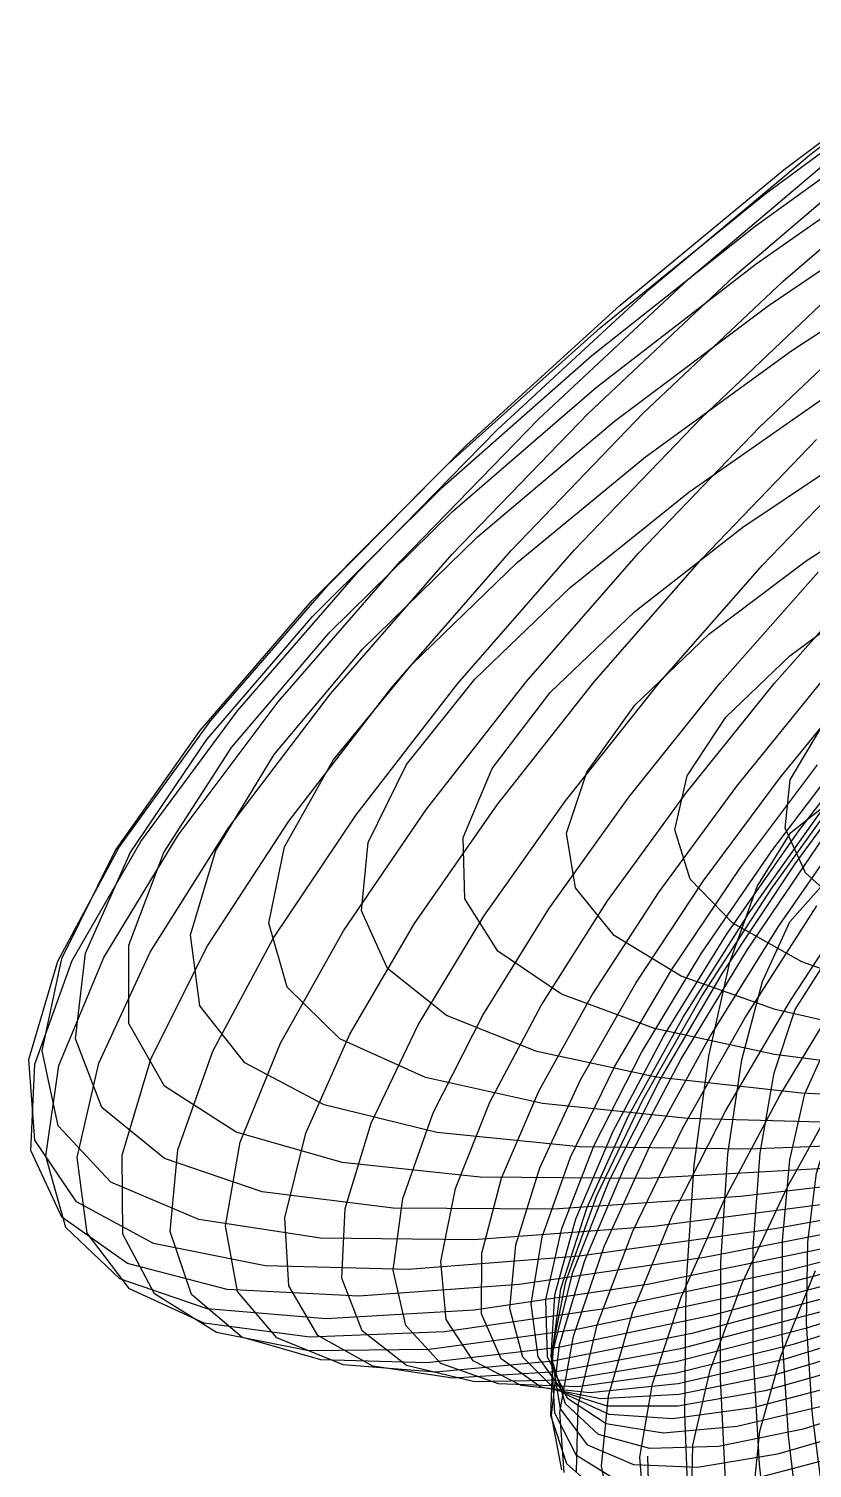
# Model space of a CAD drawing. Header units: metres. Extents: x 6 to 209, y 2 to 206.
# Drawn here: x 6.3 to 51.5, y 104.3 to 187.4 of the extents above; entities that cross this region are included whole.
import ezdxf

# ---------------------------------------------------------------- set-up
doc = ezdxf.new("R2010")
doc.units = ezdxf.units.M

msp = doc.modelspace()

# ---------------------------------------------------------------- linework, layer by layer
for points in [[(57.1383, 118.7708), (45.2864, 116.472), (34.589, 114.9037), (25.3253, 114.2378), (17.7274, 114.6096), (11.9731, 116.1118), (8.18, 118.7906), (6.4027, 122.6431), (6.6313, 127.6163), (8.7923, 133.6085), (12.7524, 140.4721), (18.323, 148.0184), (25.2679, 156.0238), (33.3121, 164.2371), (42.1513, 172.3884), (51.4634, 180.1982), (60.9198, 187.3876)], [(61.6731, 120.3472), (49.3328, 118.1194), (38.0666, 116.5371), (28.1753, 115.7779), (19.914, 115.9857), (13.4843, 117.2649), (9.0281, 119.6756), (6.6232, 123.2304), (6.2811, 127.8928), (7.9478, 133.5784), (11.5057, 140.1564), (16.7788, 147.4542), (23.5394, 155.2622), (31.5161, 163.3418), (40.4044, 171.4327), (49.877, 179.262), (59.5963, 186.5542)], [(54.0482, 119.7783), (42.3557, 118.2617), (31.9565, 117.477), (23.126, 117.5734), (16.088, 118.6639), (11.0075, 120.82), (7.9853, 124.0686), (7.0556, 128.3894), (8.1851, 133.7154), (11.275, 139.9341), (16.165, 146.8909), (22.6396, 154.3939), (30.4357, 162.2202), (39.2527, 170.1234), (48.7632, 177.8421), (58.6249, 185.1089)], [(59.3045, 121.3651), (47.3482, 119.995), (36.5832, 119.2577), (27.3018, 119.3036), (19.7471, 120.2509), (14.1052, 122.1798), (10.4993, 125.1291), (8.986, 129.0936), (9.5541, 134.0234), (12.1256, 139.8248), (16.5585, 146.3627), (22.6531, 153.4649), (30.1587, 160.9275), (38.7834, 168.5219), (48.2043, 176.0022), (58.0793, 183.1139)], [(53.2248, 117.1976), (41.9981, 114.9123), (31.9852, 113.4316), (23.4413, 112.9179), (16.5736, 113.4947), (11.5349, 115.2408), (8.4187, 118.1872), (7.2572, 122.3145), (8.0204, 127.5535), (10.618, 133.7864), (14.9035, 140.8511), (20.6797, 148.5455), (27.7059, 156.6351), (35.7072, 164.8605), (44.3843, 172.9465), (53.4243, 180.6119)], [(61.4815, 118.5723), (50.0054, 115.6973), (39.5101, 113.5024), (30.2664, 112.1725), (22.5039, 111.8577), (16.4042, 112.6674), (12.0947, 114.6648), (9.6459, 117.8648), (9.0685, 122.232), (10.3149, 127.6816), (13.2808, 134.0819), (17.8097, 141.258), (23.6991, 148.9983), (30.7078, 157.0609), (38.565, 165.1824), (46.9802, 173.0868), (55.6532, 180.4955)], [(52.8987, 121.6498), (41.9259, 121.0328), (32.3304, 121.0935), (24.371, 121.9513), (18.2524, 123.6919), (14.1184, 126.3636), (12.0474, 129.9741), (12.0506, 134.4895), (14.0717, 139.8345), (17.9895, 145.8942), (23.623, 152.5176), (30.7377, 159.5221), (39.0547, 166.6997), (48.2602, 173.8238), (58.0175, 180.6569)], [(58.2222, 117.1023), (47.5065, 114.3242), (37.8149, 112.2846), (29.3921, 111.1556), (22.4415, 111.0729), (17.1189, 112.1298), (13.5276, 114.3735), (11.7157, 117.8027), (11.6753, 122.3665), (13.3432, 127.9662), (16.6039, 134.4581), (21.2943, 141.658), (27.21, 149.3473), (34.1127, 157.2809), (41.7392, 165.1952), (49.8107, 172.8174), (58.0427, 179.8755)], [(58.8367, 123.1417), (47.8214, 122.7131), (38.0599, 122.8536), (29.8227, 123.68), (23.3297, 125.28), (18.7427, 127.7083), (16.1606, 130.983), (15.616, 135.0844), (17.0752, 139.9545), (20.439, 145.4983), (25.5476, 151.5865), (32.1856, 158.0592), (40.091, 164.7312), (48.9636, 171.3978), (58.4769, 177.8421)], [(54.0856, 124.2155), (44.3098, 124.4958), (35.9297, 125.3488), (29.1763, 126.8608), (24.2267, 129.0893), (21.1976, 132.06), (20.1421, 135.7651), (21.0484, 140.1621), (23.8401, 145.1749), (28.3799, 150.6954), (34.4742, 156.5867), (41.8807, 162.6875), (50.317, 168.8171), (59.4708, 174.7815)], [(55.6064, 115.73), (45.7067, 113.1121), (36.856, 111.2783), (29.2731, 110.3861), (23.1352, 110.5548), (18.5733, 111.8613), (15.6678, 114.3366), (14.4467, 117.9634), (14.8853, 122.6771), (16.9077, 128.3667), (20.3903, 134.8788), (25.1662, 142.0227), (31.0321, 149.5763), (37.7556, 157.2943), (45.0834, 164.9166), (52.7511, 172.1771)], [(53.6032, 114.4822), (44.5392, 112.0724), (36.5336, 110.48), (29.7794, 109.8461), (24.4289, 110.2736), (20.5898, 111.8228), (18.3215, 114.5086), (17.6342, 118.2993), (18.4888, 123.1177), (20.7995, 128.8427), (24.4369, 135.3136), (29.2331, 142.3357), (34.9883, 149.6861), (41.4779, 157.1225), (48.461, 164.3908), (55.6884, 171.2344)], [(60.5272, 125.4694), (50.8844, 125.9409), (42.4966, 126.8745), (35.6023, 128.3516), (30.3899, 130.4295), (26.9915, 133.1385), (25.4786, 136.4797), (25.8601, 140.4241), (28.0822, 144.9123), (32.0308, 149.8564), (37.5356, 155.1422), (44.3765, 160.6321), (52.2918, 166.1702)], [(52.1406, 113.3645), (43.8993, 111.1948), (36.7132, 109.8647), (30.7509, 109.4987), (26.1417, 110.1832), (22.9717, 111.9623), (21.2817, 114.8358), (21.0661, 118.7591), (22.2744, 123.6437), (24.8127, 129.3605), (28.5482, 135.7436), (33.3141, 142.5963), (38.9158, 149.6975), (45.1382, 156.8096), (51.7531, 163.6868)], [(59.4365, 114.9849), (51.1134, 112.3621), (43.654, 110.4501), (37.238, 109.3911), (32.0115, 109.2935), (28.0827, 110.2276), (25.5186, 112.2222), (24.3434, 115.2634), (24.5385, 119.2946), (26.0434, 124.2179), (28.7586, 129.8977), (32.5496, 136.1646), (37.2518, 142.8215), (42.677, 149.6503), (48.6199, 156.4197), (54.8656, 162.8931)], [(57.5864, 127.1251), (49.3193, 128.1857), (42.4017, 129.678), (37.03, 131.6563), (33.3483, 134.1524), (31.4439, 137.1734), (31.345, 140.7009), (33.0191, 144.6904), (36.3753, 149.072), (41.2672, 153.7525), (47.4984, 158.6178), (54.8299, 163.5364)], [(56.1989, 129.2282), (49.3674, 130.7799), (43.937, 132.7079), (40.0604, 135.0426), (37.8384, 137.7945), (37.3155, 140.9528), (38.4794, 144.4851), (41.2614, 148.3373), (45.5386, 152.4353), (51.1392, 156.6865), (57.848, 160.983)], [(58.0029, 113.8263), (50.395, 111.4439), (43.6554, 109.7954), (37.943, 109.0078), (33.3835, 109.1738), (30.0663, 110.3486), (28.0416, 112.5469), (27.3193, 115.7421), (27.8695, 119.8671), (29.6238, 124.8157), (32.4783, 130.4468), (36.2979, 136.5886), (40.9211, 143.0446), (46.166, 149.6005), (51.8373, 156.0315)], [(56.8156, 112.7093), (49.8502, 110.5686), (43.7549, 109.1816), (38.6699, 108.6606), (34.7032, 109.0841), (31.9275, 110.4931), (30.3783, 112.8893), (30.0532, 116.2345), (30.9125, 120.4516), (32.8813, 125.4274), (35.8521, 131.0156), (39.6897, 137.0425), (44.2355, 143.3123), (49.3141, 149.6144), (54.7389, 155.7305)], [(56.3044, 131.6164), (50.907, 133.539), (46.921, 135.7635), (44.4572, 138.3008), (43.5744, 141.1453), (44.2782, 144.2736), (46.5203, 147.6449), (50.201, 151.2015), (55.1722, 154.8703)], [(55.7541, 111.596), (49.3493, 109.6916), (43.8171, 108.56), (39.2813, 108.3004), (35.8345, 108.9778), (33.5348, 110.62), (32.4047, 113.2166), (32.431, 116.7184), (33.5655, 121.0393), (35.7272, 126.0587), (38.8058, 131.6256), (42.6655, 137.5639), (47.1506, 143.6783), (52.0907, 149.7611)], [(54.7087, 110.4482), (48.7817, 108.7724), (43.7333, 107.8906), (39.6734, 107.8898), (36.6806, 108.8225), (34.8004, 110.7043), (34.0438, 113.513), (34.3878, 117.189), (35.7762, 121.6368), (38.1225, 126.7285), (41.3131, 132.3079), (45.2114, 138.1958), (49.6633, 144.1963), (54.5024, 150.1033)], [(56.7015, 108.3549), (50.9789, 106.5562), (46.0831, 105.5524), (42.1197, 105.432), (39.1652, 106.2496), (37.265, 108.0228), (36.4318, 110.7314), (36.6465, 114.3178), (37.8586, 118.6888), (39.9886, 123.718), (42.9311, 129.2507), (46.5591, 135.1089), (50.7283, 141.0973), (55.2826, 147.0102)], [(53.7369, 136.2866), (51.1044, 138.6644), (49.9283, 141.2543), (50.2296, 144.0393), (51.9789, 146.9889)], [(52.354, 107.9374), (47.1666, 106.706), (42.8875, 106.3235), (39.6032, 106.855), (37.3693, 108.3297), (36.2091, 110.7396), (36.1131, 114.0392), (37.04, 118.147), (38.9182, 122.9478), (41.6493, 128.2969), (45.1113, 134.0245), (49.1636, 139.9419), (53.6516, 145.8479)], [(39.3493, 102.7575), (37.3331, 104.5499), (36.4015, 107.3385), (36.5363, 111.0632), (37.6877, 115.6262), (39.7767, 120.8949), (42.6981, 126.7065), (46.3243, 132.8731), (50.5105, 139.1887), (55.0996, 145.4362)], [(53.593, 109.2346), (48.0676, 107.7815), (43.4324, 107.1475), (39.7849, 107.4082), (37.1918, 108.6045), (35.6869, 110.74), (35.2708, 113.7811), (35.9112, 117.6573), (37.5443, 122.2638), (40.0778, 127.4646), (43.3943, 133.0973), (47.3557, 138.9786), (51.8082, 144.9105)], [(40.2263, 103.5947), (37.8935, 105.0438), (36.6352, 107.4782), (36.4441, 110.8518), (37.2806, 115.0807), (39.0753, 120.0457), (41.7316, 125.5963), (45.1295, 131.556), (49.13, 137.7278), (53.5803, 143.9016)], [(44.4398, 99.9473), (44.1507, 107.4645), (44.2304, 114.8324), (44.6862, 121.7905), (45.5214, 128.0929), (46.7343, 133.5168), (48.3187, 137.8705), (50.2634, 141.0001), (52.5526, 142.7954), (55.1658, 143.1932), (58.0782, 142.1803), (61.2608, 139.7935), (64.6812, 136.1185), (68.3036, 131.2871), (72.0898, 125.4722), (75.9997, 118.8821), (79.9916, 111.753), (84.0233, 104.3404), (88.0523, 96.9103)], [(54.9945, 106.7162), (49.4983, 105.111), (44.8667, 104.3478), (41.1965, 104.506), (38.5544, 105.6292), (36.9757, 107.7229), (36.4631, 110.7545), (36.9872, 114.6534), (38.4884, 119.3137), (40.8786, 124.5974), (44.0453, 130.3389), (47.8556, 136.3511), (52.1612, 142.4312)], [(37.1777, 104.0482), (36.9229, 107.5354), (37.7137, 111.9265), (39.4803, 117.0962), (42.1254, 122.8867), (45.5281, 129.1125), (49.5483, 135.5672), (54.0319, 142.0305)], [(37.0392, 104.2027), (36.4428, 107.3474), (36.9067, 111.4174), (38.3711, 116.301), (40.7473, 121.8524), (43.9219, 127.8968), (47.7605, 134.2362), (52.1131, 140.6566)], [(46.5422, 102.4497), (46.2021, 109.4763), (46.2281, 116.2123), (46.6345, 122.4203), (47.4306, 127.8817), (48.62, 132.4049), (50.2005, 135.8317), (52.1636, 138.0432), (54.4945, 138.9637), (57.1724, 138.5639), (60.1703, 136.8617), (63.456, 133.9214), (66.992, 129.8518), (70.7367, 124.8023), (74.6448, 118.9573), (78.6684, 112.5301), (82.7578, 105.7551), (86.8624, 98.8794)], [(39.9509, 101.2944), (39.3295, 104.4162), (39.7472, 108.4724), (41.145, 113.3495), (43.4362, 118.9004), (46.51, 124.9488), (50.2353, 131.2954), (54.466, 137.725)], [(37.8999, 104.1164), (37.9866, 107.9141), (39.0927, 112.5813), (41.1394, 117.9806), (44.0217, 123.9436), (47.6127, 130.2767), (51.7683, 136.7674)], [(123.6806, 103.3867), (127.512, 109.4627), (130.6961, 115.2693), (133.0994, 120.6166), (134.6084, 125.3358), (135.1348, 129.2858), (134.618, 132.3579), (133.0283, 134.4788), (130.3682, 135.6138), (126.6724, 135.7669), (122.0079, 134.9805), (116.4713, 133.334), (110.1867, 130.9397), (103.3016, 127.9389), (95.9823, 124.4964), (88.409, 120.7939), (80.7698, 117.0233), (73.2549, 113.3789), (66.0506, 110.0506), (59.3334, 107.2164), (53.2644, 105.0352), (47.9842, 103.641)], [(49.1783, 97.8775), (48.4605, 104.5302), (48.0913, 111.0002), (48.0953, 117.06), (48.492, 122.4971), (49.2947, 127.1216), (50.5101, 130.7732), (52.1373, 133.3265), (54.1681, 134.6959), (56.5863, 134.8382), (59.3684, 133.7543), (62.4834, 131.4895), (65.8938, 128.1312), (69.5561, 123.8065), (73.4215, 118.6773), (77.4373, 112.9346), (81.5479, 106.7917), (85.696, 100.4766)], [(41.819, 101.5712), (41.5509, 104.9324), (42.2766, 109.1753), (43.9291, 114.1771), (46.4159, 119.7831), (49.622, 125.8125), (53.4148, 132.0641)], [(50.8663, 99.9803), (50.135, 106.1662), (49.7637, 112.0488), (49.7814, 117.4223), (50.2109, 122.1), (51.0676, 125.9207), (52.3585, 128.7545), (54.0823, 130.5074), (56.2283, 131.1246), (58.7771, 130.5922), (61.7002, 128.9382), (64.9612, 126.2311), (68.5157, 122.5774), (72.313, 118.1179), (76.2969, 113.0228), (80.4069, 107.4853), (84.5802, 101.7149)], [(52.2409, 101.677), (51.5171, 107.3757), (51.1741, 112.6685), (51.2439, 117.3718), (51.7505, 121.3247), (52.7092, 124.3935), (54.1258, 126.4775), (55.9956, 127.5118), (58.3041, 127.4697), (61.0261, 126.3639), (64.1269, 124.2457), (67.5626, 121.2032), (71.2813, 117.3582), (75.2241, 112.8616), (79.3269, 107.8882), (83.5217, 102.6302)], [(44.5383, 102.0984), (44.6022, 105.6255), (45.5992, 109.9664), (47.4563, 114.9915), (50.0772, 120.5424), (53.3454, 126.4372)], [(48.1108, 102.8299), (48.4712, 106.4343), (49.6898, 110.7714), (51.6898, 115.7081)], [(42.2242, 97.0967), (42, 105)]]:
    msp.add_lwpolyline(points)

doc.saveas('drawing.dxf')
